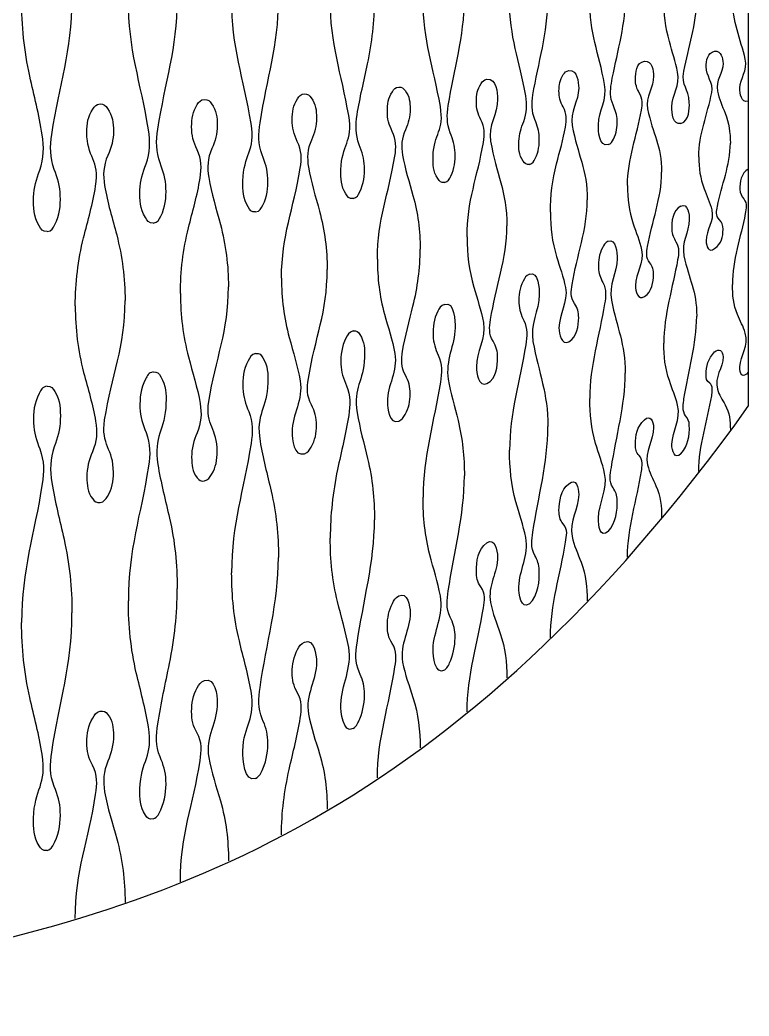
# Model space of a CAD drawing. Header units: millimetres. Extents: x 1 to 583, y -486 to -2.
# Drawn here: x 568.54 to 583.36, y -177.06 to -156.81 of the extents above; entities that cross this region are included whole.
import ezdxf

# ---------------------------------------------------------------- set-up
doc = ezdxf.new("R2010")
doc.units = ezdxf.units.MM
doc.header["$MEASUREMENT"] = 0
doc.layers.add('DEFAULT', color=7, linetype='Continuous')

msp = doc.modelspace()

# ---------------------------------------------------------------- linework, layer by layer
at = {"layer": 'DEFAULT'}
msp.add_lwpolyline([(583.342, -148.137), (583.342, -164.664)], dxfattribs=at)
for points, knots in [([(569.096, -161.116), (569.001, -161.122), (568.973, -161.064), (568.933, -160.996), (568.824, -160.807), (568.816, -160.622), (568.821, -160.416), (568.825, -160.221), (568.882, -160.046), (568.946, -159.867), (569.034, -159.624), (569.037, -159.397), (568.997, -159.147), (568.933, -158.744), (568.831, -158.351), (568.744, -157.954), (568.632, -157.439), (568.579, -156.927), (568.579, -156.4)], [0, 0, 0, 0, 1, 1, 1, 2, 2, 2, 3, 3, 3, 4, 4, 4, 5, 5, 5, 6, 6, 6, 6]), ([(569.096, -161.116), (569.192, -161.108), (569.217, -161.045), (569.255, -160.974), (569.356, -160.782), (569.37, -160.592), (569.365, -160.383), (569.36, -160.194), (569.306, -160.025), (569.242, -159.852), (569.153, -159.611), (569.154, -159.386), (569.192, -159.139), (569.35, -158.125), (569.601, -157.449), (569.601, -156.4)], [0, 0, 0, 0, 1, 1, 1, 2, 2, 2, 3, 3, 3, 4, 4, 4, 5, 5, 5, 5]), ([(571.252, -160.942), (571.161, -160.949), (571.132, -160.895), (571.094, -160.83), (570.986, -160.649), (570.978, -160.471), (570.983, -160.272), (570.988, -160.083), (571.043, -159.914), (571.106, -159.741), (571.192, -159.507), (571.195, -159.288), (571.156, -159.047), (570.996, -158.065), (570.747, -157.418), (570.747, -156.4)], [0, 0, 0, 0, 1, 1, 1, 2, 2, 2, 3, 3, 3, 4, 4, 4, 5, 5, 5, 5]), ([(571.252, -160.942), (571.346, -160.932), (571.37, -160.87), (571.406, -160.801), (571.503, -160.615), (571.517, -160.432), (571.512, -160.23), (571.508, -160.049), (571.455, -159.887), (571.393, -159.721), (571.307, -159.49), (571.309, -159.274), (571.346, -159.036), (571.497, -158.059), (571.74, -157.411), (571.74, -156.4)], [0, 0, 0, 0, 1, 1, 1, 2, 2, 2, 3, 3, 3, 4, 4, 4, 5, 5, 5, 5]), ([(573.333, -160.717), (573.247, -160.727), (573.218, -160.677), (573.18, -160.615), (573.075, -160.444), (573.069, -160.276), (573.074, -160.087), (573.087, -159.551), (573.335, -159.486), (573.24, -158.917), (573.086, -157.982), (572.846, -157.371), (572.846, -156.4)], [0, 0, 0, 0, 1, 1, 1, 2, 2, 2, 3, 3, 3, 4, 4, 4, 4]), ([(573.333, -160.717), (573.422, -160.705), (573.445, -160.645), (573.479, -160.579), (573.571, -160.402), (573.585, -160.227), (573.58, -160.034), (573.576, -159.863), (573.526, -159.711), (573.467, -159.554), (573.385, -159.334), (573.387, -159.129), (573.422, -158.904), (573.566, -157.975), (573.797, -157.361), (573.797, -156.4)], [0, 0, 0, 0, 1, 1, 1, 2, 2, 2, 3, 3, 3, 4, 4, 4, 5, 5, 5, 5]), ([(575.312, -160.441), (575.232, -160.453), (575.203, -160.408), (575.167, -160.35), (575.066, -160.191), (575.061, -160.034), (575.065, -159.858), (575.078, -159.35), (575.315, -159.299), (575.224, -158.758), (575.076, -157.881), (574.849, -157.312), (574.849, -156.4)], [0, 0, 0, 0, 1, 1, 1, 2, 2, 2, 3, 3, 3, 4, 4, 4, 4]), ([(575.312, -160.441), (575.395, -160.427), (575.417, -160.37), (575.449, -160.307), (575.534, -160.14), (575.549, -159.976), (575.544, -159.795), (575.54, -159.636), (575.493, -159.494), (575.438, -159.349), (575.36, -159.144), (575.363, -158.953), (575.395, -158.742), (575.449, -158.394), (575.535, -158.053), (575.608, -157.709), (575.701, -157.275), (575.748, -156.844), (575.748, -156.4)], [0, 0, 0, 0, 1, 1, 1, 2, 2, 2, 3, 3, 3, 4, 4, 4, 5, 5, 5, 6, 6, 6, 6]), ([(577.17, -160.117), (577.097, -160.129), (577.068, -160.091), (577.033, -160.038), (576.937, -159.893), (576.934, -159.749), (576.938, -159.588), (576.95, -159.113), (577.174, -159.076), (577.086, -158.57), (576.947, -157.761), (576.734, -157.242), (576.734, -156.4)], [0, 0, 0, 0, 1, 1, 1, 2, 2, 2, 3, 3, 3, 4, 4, 4, 4]), ([(577.17, -160.117), (577.246, -160.1), (577.267, -160.047), (577.297, -159.988), (577.375, -159.834), (577.389, -159.682), (577.385, -159.515), (577.381, -159.369), (577.338, -159.241), (577.287, -159.109), (577.213, -158.92), (577.217, -158.745), (577.247, -158.552), (577.359, -157.835), (577.574, -157.142), (577.574, -156.4)], [0, 0, 0, 0, 1, 1, 1, 2, 2, 2, 3, 3, 3, 4, 4, 4, 5, 5, 5, 5]), ([(578.897, -159.75), (578.831, -159.763), (578.803, -159.731), (578.77, -159.684), (578.679, -159.555), (578.677, -159.426), (578.681, -159.281), (578.685, -159.136), (578.73, -159.008), (578.78, -158.876), (578.846, -158.701), (578.852, -158.539), (578.82, -158.358), (578.689, -157.625), (578.492, -157.165), (578.492, -156.4)], [0, 0, 0, 0, 1, 1, 1, 2, 2, 2, 3, 3, 3, 4, 4, 4, 5, 5, 5, 5]), ([(578.897, -159.75), (578.966, -159.732), (578.987, -159.684), (579.014, -159.629), (579.085, -159.489), (579.1, -159.352), (579.096, -159.2), (579.093, -159.069), (579.053, -158.955), (579.005, -158.838), (578.936, -158.668), (578.941, -158.512), (578.968, -158.338), (579.071, -157.693), (579.271, -157.07), (579.271, -156.4)], [0, 0, 0, 0, 1, 1, 1, 2, 2, 2, 3, 3, 3, 4, 4, 4, 5, 5, 5, 5]), ([(580.495, -159.348), (580.306, -159.396), (580.292, -159.066), (580.296, -158.944), (580.304, -158.663), (580.481, -158.427), (580.424, -158.125), (580.301, -157.475), (580.121, -157.082), (580.121, -156.4)], [0, 0, 0, 0, 1, 1, 1, 2, 2, 2, 3, 3, 3, 3]), ([(580.495, -159.348), (580.557, -159.33), (580.578, -159.286), (580.604, -159.236), (580.668, -159.113), (580.683, -158.991), (580.68, -158.856), (580.677, -158.742), (580.64, -158.643), (580.595, -158.542), (580.531, -158.393), (580.536, -158.256), (580.561, -158.103), (580.656, -157.536), (580.842, -156.991), (580.842, -156.4)], [0, 0, 0, 0, 1, 1, 1, 2, 2, 2, 3, 3, 3, 4, 4, 4, 5, 5, 5, 5]), ([(581.973, -158.918), (581.808, -158.966), (581.786, -158.693), (581.789, -158.582), (581.796, -158.339), (581.962, -158.14), (581.907, -157.876), (581.863, -157.663), (581.795, -157.458), (581.738, -157.249), (581.661, -156.969), (581.627, -156.69), (581.627, -156.4)], [0, 0, 0, 0, 1, 1, 1, 2, 2, 2, 3, 3, 3, 4, 4, 4, 4]), ([(581.973, -158.918), (582.145, -158.861), (582.148, -158.621), (582.144, -158.489), (582.135, -158.189), (581.976, -158.176), (582.035, -157.853), (582.122, -157.369), (582.294, -156.908), (582.294, -156.4)], [0, 0, 0, 0, 1, 1, 1, 2, 2, 2, 3, 3, 3, 3]), ([(583.342, -158.466), (583.199, -158.513), (583.168, -158.304), (583.171, -158.201), (583.178, -157.998), (583.333, -157.839), (583.281, -157.614), (583.187, -157.211), (583.021, -156.832), (583.021, -156.4)], [0, 0, 0, 0, 1, 1, 1, 2, 2, 2, 3, 3, 3, 3]), ([(582.337, -159.597), (582.337, -159.136), (582.515, -158.727), (582.6, -158.291), (582.64, -158.087), (582.484, -157.952), (582.487, -157.763), (582.488, -157.651), (582.51, -157.473), (582.658, -157.451)], [0, 0, 0, 0, 1, 1, 1, 2, 2, 2, 3, 3, 3, 3]), ([(582.658, -157.451), (582.794, -157.43), (582.827, -157.597), (582.829, -157.697), (582.832, -157.897), (582.667, -158.042), (582.716, -158.26), (582.75, -158.416), (582.815, -158.561), (582.871, -158.71), (582.945, -158.908), (582.978, -159.104), (582.978, -159.315)], [0, 0, 0, 0, 1, 1, 1, 2, 2, 2, 3, 3, 3, 4, 4, 4, 4]), ([(580.888, -160.178), (580.888, -159.643), (581.08, -159.16), (581.172, -158.65), (581.195, -158.524), (581.198, -158.416), (581.128, -158.298), (581.074, -158.208), (581.048, -158.122), (581.05, -158.017), (581.051, -157.895), (581.064, -157.676), (581.234, -157.653)], [0, 0, 0, 0, 1, 1, 1, 2, 2, 2, 3, 3, 3, 4, 4, 4, 4]), ([(581.234, -157.653), (581.391, -157.632), (581.418, -157.846), (581.419, -157.955), (581.422, -158.189), (581.247, -158.369), (581.297, -158.621), (581.4, -159.139), (581.581, -159.357), (581.581, -159.91)], [0, 0, 0, 0, 1, 1, 1, 2, 2, 2, 3, 3, 3, 3]), ([(579.321, -160.724), (579.321, -160.387), (579.365, -160.064), (579.447, -159.738), (579.509, -159.489), (579.585, -159.244), (579.628, -158.99), (579.653, -158.844), (579.656, -158.719), (579.581, -158.582), (579.523, -158.477), (579.495, -158.376), (579.496, -158.256), (579.498, -158.135), (579.512, -158.029), (579.584, -157.924), (579.613, -157.882), (579.64, -157.85), (579.696, -157.843)], [0, 0, 0, 0, 1, 1, 1, 2, 2, 2, 3, 3, 3, 4, 4, 4, 5, 5, 5, 6, 6, 6, 6]), ([(579.696, -157.843), (579.874, -157.823), (579.894, -158.078), (579.896, -158.198), (579.899, -158.465), (579.711, -158.677), (579.764, -158.962), (579.873, -159.556), (580.071, -159.845), (580.071, -160.473)], [0, 0, 0, 0, 1, 1, 1, 2, 2, 2, 3, 3, 3, 3]), ([(577.628, -161.225), (577.628, -160.472), (577.841, -160.025), (577.96, -159.303), (577.987, -159.14), (577.988, -158.998), (577.908, -158.844), (577.847, -158.726), (577.816, -158.611), (577.817, -158.476), (577.819, -158.342), (577.834, -158.224), (577.913, -158.107), (577.944, -158.061), (577.971, -158.026), (578.033, -158.02)], [0, 0, 0, 0, 1, 1, 1, 2, 2, 2, 3, 3, 3, 4, 4, 4, 5, 5, 5, 5]), ([(578.033, -158.02), (578.232, -158), (578.247, -158.293), (578.249, -158.423), (578.253, -158.721), (578.051, -158.961), (578.106, -159.278), (578.224, -159.944), (578.438, -160.295), (578.438, -160.996)], [0, 0, 0, 0, 1, 1, 1, 2, 2, 2, 3, 3, 3, 3]), ([(573.859, -162.059), (573.859, -161.187), (574.104, -160.665), (574.239, -159.828), (574.27, -159.635), (574.27, -159.466), (574.18, -159.283), (574.111, -159.142), (574.074, -159.004), (574.076, -158.845), (574.078, -158.688), (574.093, -158.551), (574.185, -158.414), (574.22, -158.361), (574.251, -158.32), (574.323, -158.316)], [0, 0, 0, 0, 1, 1, 1, 2, 2, 2, 3, 3, 3, 4, 4, 4, 5, 5, 5, 5]), ([(574.323, -158.316), (574.392, -158.311), (574.424, -158.346), (574.461, -158.395), (574.557, -158.524), (574.568, -158.655), (574.57, -158.805), (574.572, -158.968), (574.532, -159.11), (574.466, -159.256), (574.382, -159.441), (574.374, -159.613), (574.407, -159.809), (574.458, -160.113), (574.552, -160.404), (574.631, -160.7), (574.736, -161.092), (574.787, -161.48), (574.787, -161.886)], [0, 0, 0, 0, 1, 1, 1, 2, 2, 2, 3, 3, 3, 4, 4, 4, 5, 5, 5, 6, 6, 6, 6]), ([(575.806, -161.673), (575.806, -160.857), (576.035, -160.368), (576.162, -159.584), (576.191, -159.405), (576.192, -159.249), (576.107, -159.079), (576.041, -158.949), (576.007, -158.821), (576.009, -158.674), (576.011, -158.528), (576.026, -158.399), (576.111, -158.272), (576.144, -158.222), (576.174, -158.183), (576.241, -158.178)], [0, 0, 0, 0, 1, 1, 1, 2, 2, 2, 3, 3, 3, 4, 4, 4, 5, 5, 5, 5]), ([(576.241, -158.178), (576.305, -158.173), (576.336, -158.204), (576.371, -158.25), (576.461, -158.368), (576.471, -158.489), (576.473, -158.627), (576.475, -158.779), (576.437, -158.911), (576.375, -159.047), (576.297, -159.22), (576.288, -159.379), (576.32, -159.562), (576.367, -159.841), (576.456, -160.108), (576.53, -160.38), (576.629, -160.74), (576.676, -161.097), (576.676, -161.47)], [0, 0, 0, 0, 1, 1, 1, 2, 2, 2, 3, 3, 3, 4, 4, 4, 5, 5, 5, 6, 6, 6, 6]), ([(569.669, -162.626), (569.669, -162.154), (569.726, -161.699), (569.838, -161.24), (569.923, -160.892), (570.026, -160.548), (570.083, -160.192), (570.169, -159.658), (569.899, -159.605), (569.905, -159.098), (569.907, -158.927), (569.923, -158.776), (570.024, -158.626), (570.062, -158.569), (570.095, -158.525), (570.174, -158.522)], [0, 0, 0, 0, 1, 1, 1, 2, 2, 2, 3, 3, 3, 4, 4, 4, 5, 5, 5, 5]), ([(570.174, -158.522), (570.251, -158.519), (570.285, -158.559), (570.325, -158.615), (570.428, -158.76), (570.442, -158.906), (570.444, -159.073), (570.446, -159.252), (570.403, -159.409), (570.33, -159.57), (570.237, -159.775), (570.23, -159.964), (570.265, -160.181), (570.322, -160.522), (570.424, -160.85), (570.51, -161.184), (570.624, -161.625), (570.68, -162.062), (570.68, -162.517)], [0, 0, 0, 0, 1, 1, 1, 2, 2, 2, 3, 3, 3, 4, 4, 4, 5, 5, 5, 6, 6, 6, 6]), ([(571.805, -162.376), (571.805, -161.921), (571.861, -161.483), (571.969, -161.041), (572.051, -160.705), (572.15, -160.374), (572.205, -160.031), (572.238, -159.826), (572.236, -159.647), (572.143, -159.452), (572.07, -159.302), (572.031, -159.155), (572.033, -158.986), (572.035, -158.822), (572.051, -158.677), (572.148, -158.532), (572.185, -158.477), (572.217, -158.434), (572.293, -158.43)], [0, 0, 0, 0, 1, 1, 1, 2, 2, 2, 3, 3, 3, 4, 4, 4, 5, 5, 5, 6, 6, 6, 6]), ([(572.293, -158.43), (572.367, -158.427), (572.4, -158.465), (572.438, -158.517), (572.538, -158.655), (572.551, -158.795), (572.553, -158.954), (572.555, -159.126), (572.513, -159.276), (572.443, -159.43), (572.354, -159.627), (572.346, -159.808), (572.381, -160.016), (572.435, -160.34), (572.534, -160.652), (572.617, -160.968), (572.727, -161.387), (572.781, -161.803), (572.781, -162.236)], [0, 0, 0, 0, 1, 1, 1, 2, 2, 2, 3, 3, 3, 4, 4, 4, 5, 5, 5, 6, 6, 6, 6]), ([(582.658, -161.461), (582.804, -161.355), (582.826, -161.23), (582.829, -161.064), (582.83, -160.987), (582.812, -160.93), (582.757, -160.874), (582.669, -160.786), (582.697, -160.702), (582.716, -160.602), (582.796, -160.171), (582.978, -159.77), (582.978, -159.315)], [0, 0, 0, 0, 1, 1, 1, 2, 2, 2, 3, 3, 3, 4, 4, 4, 4]), ([(582.337, -159.597), (582.337, -159.822), (582.365, -160.032), (582.444, -160.244), (582.498, -160.386), (582.564, -160.523), (582.6, -160.673), (582.656, -160.912), (582.483, -161.08), (582.487, -161.3), (582.488, -161.419), (582.533, -161.552), (582.658, -161.461)], [0, 0, 0, 0, 1, 1, 1, 2, 2, 2, 3, 3, 3, 4, 4, 4, 4]), ([(581.234, -162.435), (581.383, -162.339), (581.417, -162.142), (581.419, -161.99), (581.42, -161.897), (581.4, -161.824), (581.341, -161.75), (581.254, -161.639), (581.276, -161.538), (581.297, -161.418), (581.384, -160.914), (581.581, -160.439), (581.581, -159.91)], [0, 0, 0, 0, 1, 1, 1, 2, 2, 2, 3, 3, 3, 4, 4, 4, 4]), ([(583.342, -159.844), (583.194, -159.925), (583.166, -160.117), (583.171, -160.259), (583.174, -160.337), (583.204, -160.394), (583.249, -160.453), (583.326, -160.553), (583.301, -160.644), (583.281, -160.75), (583.188, -161.23), (583.021, -161.688), (583.021, -162.192)], [0, 0, 0, 0, 1, 1, 1, 2, 2, 2, 3, 3, 3, 4, 4, 4, 4]), ([(580.888, -160.178), (580.888, -160.446), (580.92, -160.7), (581.004, -160.956), (581.062, -161.132), (581.134, -161.303), (581.172, -161.486), (581.229, -161.759), (581.046, -161.96), (581.05, -162.214), (581.051, -162.327), (581.1, -162.521), (581.234, -162.435)], [0, 0, 0, 0, 1, 1, 1, 2, 2, 2, 3, 3, 3, 4, 4, 4, 4]), ([(579.696, -163.353), (579.869, -163.257), (579.894, -163.026), (579.896, -162.864), (579.897, -162.756), (579.873, -162.667), (579.812, -162.577), (579.723, -162.447), (579.741, -162.328), (579.764, -162.189), (579.858, -161.615), (580.071, -161.072), (580.071, -160.473)], [0, 0, 0, 0, 1, 1, 1, 2, 2, 2, 3, 3, 3, 4, 4, 4, 4]), ([(581.973, -160.597), (582.11, -160.522), (582.147, -160.774), (582.144, -160.875), (582.137, -161.126), (581.976, -161.337), (582.035, -161.608), (582.139, -162.095), (582.294, -162.312), (582.294, -162.832)], [0, 0, 0, 0, 1, 1, 1, 2, 2, 2, 3, 3, 3, 3]), ([(579.321, -160.724), (579.321, -161.033), (579.357, -161.328), (579.447, -161.625), (579.51, -161.833), (579.587, -162.037), (579.628, -162.252), (579.687, -162.557), (579.493, -162.789), (579.496, -163.074), (579.498, -163.19), (579.544, -163.437), (579.696, -163.353)], [0, 0, 0, 0, 1, 1, 1, 2, 2, 2, 3, 3, 3, 4, 4, 4, 4]), ([(581.973, -160.597), (581.797, -160.682), (581.784, -160.921), (581.789, -161.076), (581.792, -161.17), (581.825, -161.245), (581.873, -161.323), (581.95, -161.448), (581.93, -161.561), (581.907, -161.69), (581.807, -162.253), (581.627, -162.796), (581.627, -163.383)], [0, 0, 0, 0, 1, 1, 1, 2, 2, 2, 3, 3, 3, 4, 4, 4, 4]), ([(578.033, -164.202), (578.231, -164.109), (578.247, -163.846), (578.249, -163.676), (578.25, -163.552), (578.223, -163.449), (578.158, -163.343), (578.066, -163.195), (578.081, -163.059), (578.106, -162.902), (578.208, -162.265), (578.438, -161.66), (578.438, -160.996)], [0, 0, 0, 0, 1, 1, 1, 2, 2, 2, 3, 3, 3, 4, 4, 4, 4]), ([(577.628, -161.225), (577.628, -161.573), (577.668, -161.906), (577.764, -162.242), (577.832, -162.48), (577.915, -162.714), (577.96, -162.96), (578.021, -163.294), (577.813, -163.552), (577.817, -163.867), (577.819, -163.99), (577.862, -164.282), (578.033, -164.202)], [0, 0, 0, 0, 1, 1, 1, 2, 2, 2, 3, 3, 3, 4, 4, 4, 4]), ([(580.495, -161.313), (580.431, -161.34), (580.406, -161.388), (580.378, -161.444), (580.311, -161.576), (580.292, -161.705), (580.296, -161.85), (580.299, -161.962), (580.336, -162.055), (580.387, -162.15), (580.465, -162.298), (580.449, -162.432), (580.424, -162.583), (580.316, -163.225), (580.121, -163.845), (580.121, -164.511)], [0, 0, 0, 0, 1, 1, 1, 2, 2, 2, 3, 3, 3, 4, 4, 4, 5, 5, 5, 5]), ([(580.495, -161.313), (580.648, -161.239), (580.683, -161.556), (580.68, -161.662), (580.672, -161.949), (580.502, -162.198), (580.561, -162.506), (580.672, -163.081), (580.842, -163.386), (580.842, -163.992)], [0, 0, 0, 0, 1, 1, 1, 2, 2, 2, 3, 3, 3, 3]), ([(576.241, -164.965), (576.308, -164.939), (576.338, -164.891), (576.371, -164.833), (576.447, -164.697), (576.471, -164.561), (576.473, -164.408), (576.475, -164.27), (576.444, -164.153), (576.375, -164.034), (576.28, -163.869), (576.292, -163.718), (576.32, -163.545), (576.369, -163.234), (576.456, -162.933), (576.53, -162.629), (576.624, -162.246), (576.676, -161.866), (576.676, -161.47)], [0, 0, 0, 0, 1, 1, 1, 2, 2, 2, 3, 3, 3, 4, 4, 4, 5, 5, 5, 6, 6, 6, 6]), ([(575.806, -161.673), (575.806, -162.056), (575.85, -162.423), (575.951, -162.794), (576.025, -163.06), (576.114, -163.322), (576.162, -163.596), (576.226, -163.956), (576.005, -164.238), (576.009, -164.578), (576.01, -164.71), (576.048, -165.04), (576.241, -164.965)], [0, 0, 0, 0, 1, 1, 1, 2, 2, 2, 3, 3, 3, 4, 4, 4, 4]), ([(574.323, -165.629), (574.396, -165.606), (574.427, -165.557), (574.461, -165.498), (574.545, -165.353), (574.568, -165.21), (574.57, -165.048), (574.572, -164.897), (574.538, -164.768), (574.466, -164.636), (574.368, -164.457), (574.377, -164.293), (574.407, -164.104), (574.54, -163.265), (574.787, -162.76), (574.787, -161.886)], [0, 0, 0, 0, 1, 1, 1, 2, 2, 2, 3, 3, 3, 4, 4, 4, 5, 5, 5, 5]), ([(578.897, -161.982), (579.073, -161.909), (579.099, -162.283), (579.096, -162.399), (579.088, -162.721), (578.907, -163.003), (578.968, -163.346), (579.086, -164.006), (579.271, -164.39), (579.271, -165.08)], [0, 0, 0, 0, 1, 1, 1, 2, 2, 2, 3, 3, 3, 3]), ([(573.859, -162.059), (573.859, -162.472), (573.907, -162.87), (574.015, -163.27), (574.093, -163.562), (574.188, -163.848), (574.239, -164.148), (574.305, -164.53), (574.071, -164.83), (574.076, -165.192), (574.077, -165.335), (574.107, -165.695), (574.323, -165.629)], [0, 0, 0, 0, 1, 1, 1, 2, 2, 2, 3, 3, 3, 4, 4, 4, 4]), ([(578.897, -161.982), (578.825, -162.008), (578.8, -162.06), (578.77, -162.12), (578.695, -162.267), (578.677, -162.412), (578.681, -162.573), (578.685, -162.701), (578.726, -162.81), (578.78, -162.922), (578.861, -163.091), (578.848, -163.245), (578.82, -163.418), (578.704, -164.131), (578.492, -164.822), (578.492, -165.561)], [0, 0, 0, 0, 1, 1, 1, 2, 2, 2, 3, 3, 3, 4, 4, 4, 5, 5, 5, 5]), ([(572.293, -166.182), (572.37, -166.163), (572.402, -166.113), (572.438, -166.053), (572.529, -165.903), (572.551, -165.753), (572.553, -165.584), (572.559, -165.122), (572.304, -165.058), (572.381, -164.571), (572.521, -163.689), (572.781, -163.155), (572.781, -162.236)], [0, 0, 0, 0, 1, 1, 1, 2, 2, 2, 3, 3, 3, 4, 4, 4, 4]), ([(583.342, -163.975), (583.231, -164.11), (583.166, -164.011), (583.171, -163.861), (583.179, -163.626), (583.358, -163.439), (583.281, -163.177), (583.242, -163.045), (583.176, -162.927), (583.124, -162.803), (583.039, -162.602), (583.021, -162.404), (583.021, -162.192)], [0, 0, 0, 0, 1, 1, 1, 2, 2, 2, 3, 3, 3, 4, 4, 4, 4]), ([(570.174, -166.622), (570.254, -166.608), (570.287, -166.558), (570.325, -166.497), (570.42, -166.342), (570.442, -166.187), (570.444, -166.013), (570.449, -165.524), (570.184, -165.459), (570.265, -164.943), (570.411, -164.028), (570.68, -163.47), (570.68, -162.517)], [0, 0, 0, 0, 1, 1, 1, 2, 2, 2, 3, 3, 3, 4, 4, 4, 4]), ([(571.805, -162.376), (571.805, -162.816), (571.857, -163.239), (571.969, -163.664), (572.051, -163.977), (572.151, -164.285), (572.205, -164.606), (572.241, -164.818), (572.227, -165.003), (572.143, -165.203), (572.074, -165.365), (572.031, -165.522), (572.033, -165.701), (572.035, -165.855), (572.039, -165.991), (572.148, -166.121), (572.188, -166.171), (572.224, -166.198), (572.293, -166.182)], [0, 0, 0, 0, 1, 1, 1, 2, 2, 2, 3, 3, 3, 4, 4, 4, 5, 5, 5, 6, 6, 6, 6]), ([(577.17, -162.594), (577.375, -162.521), (577.388, -162.944), (577.385, -163.074), (577.376, -163.428), (577.183, -163.739), (577.247, -164.114), (577.295, -164.399), (577.376, -164.675), (577.445, -164.954), (577.537, -165.327), (577.574, -165.698), (577.574, -166.081)], [0, 0, 0, 0, 1, 1, 1, 2, 2, 2, 3, 3, 3, 4, 4, 4, 4]), ([(569.669, -162.626), (569.669, -163.087), (569.723, -163.53), (569.838, -163.976), (569.924, -164.307), (570.027, -164.632), (570.083, -164.971), (570.119, -165.19), (570.108, -165.383), (570.018, -165.59), (569.947, -165.757), (569.902, -165.919), (569.905, -166.104), (569.907, -166.267), (569.914, -166.41), (570.024, -166.55), (570.065, -166.602), (570.101, -166.635), (570.174, -166.622)], [0, 0, 0, 0, 1, 1, 1, 2, 2, 2, 3, 3, 3, 4, 4, 4, 5, 5, 5, 6, 6, 6, 6]), ([(577.17, -162.594), (577.091, -162.617), (577.065, -162.673), (577.033, -162.736), (576.951, -162.897), (576.933, -163.055), (576.938, -163.231), (576.942, -163.374), (576.986, -163.498), (577.044, -163.626), (577.128, -163.814), (577.117, -163.986), (577.086, -164.179), (576.962, -164.956), (576.734, -165.709), (576.734, -166.513)], [0, 0, 0, 0, 1, 1, 1, 2, 2, 2, 3, 3, 3, 4, 4, 4, 5, 5, 5, 5]), ([(581.973, -165.632), (582.121, -165.453), (582.151, -165.273), (582.144, -165.053), (582.142, -164.974), (582.115, -164.916), (582.066, -164.858), (581.997, -164.775), (582.021, -164.598), (582.035, -164.513), (582.122, -163.953), (582.294, -163.412), (582.294, -162.832)], [0, 0, 0, 0, 1, 1, 1, 2, 2, 2, 3, 3, 3, 4, 4, 4, 4]), ([(575.312, -163.135), (575.227, -163.155), (575.201, -163.214), (575.167, -163.28), (575.078, -163.453), (575.061, -163.622), (575.065, -163.81), (575.069, -163.968), (575.118, -164.106), (575.178, -164.247), (575.266, -164.452), (575.257, -164.641), (575.224, -164.851), (575.165, -165.223), (575.074, -165.586), (574.997, -165.953), (574.9, -166.416), (574.849, -166.876), (574.849, -167.349)], [0, 0, 0, 0, 1, 1, 1, 2, 2, 2, 3, 3, 3, 4, 4, 4, 5, 5, 5, 6, 6, 6, 6]), ([(575.312, -163.135), (575.385, -163.114), (575.414, -163.153), (575.449, -163.205), (575.55, -163.357), (575.548, -163.507), (575.544, -163.674), (575.532, -164.174), (575.307, -164.265), (575.395, -164.796), (575.448, -165.111), (575.535, -165.419), (575.608, -165.729), (575.706, -166.141), (575.748, -166.551), (575.748, -166.973)], [0, 0, 0, 0, 1, 1, 1, 2, 2, 2, 3, 3, 3, 4, 4, 4, 5, 5, 5, 5]), ([(581.973, -165.632), (581.852, -165.762), (581.785, -165.573), (581.789, -165.439), (581.797, -165.167), (581.98, -164.94), (581.907, -164.641), (581.865, -164.47), (581.795, -164.311), (581.738, -164.145), (581.651, -163.894), (581.627, -163.645), (581.627, -163.383)], [0, 0, 0, 0, 1, 1, 1, 2, 2, 2, 3, 3, 3, 4, 4, 4, 4]), ([(573.333, -163.595), (573.414, -163.577), (573.443, -163.622), (573.479, -163.679), (573.584, -163.844), (573.585, -164.006), (573.58, -164.187), (573.568, -164.718), (573.33, -164.814), (573.422, -165.376), (573.478, -165.72), (573.571, -166.055), (573.649, -166.393), (573.752, -166.839), (573.797, -167.283), (573.797, -167.74)], [0, 0, 0, 0, 1, 1, 1, 2, 2, 2, 3, 3, 3, 4, 4, 4, 5, 5, 5, 5]), ([(582.337, -165.991), (582.337, -165.456), (582.514, -164.966), (582.6, -164.453), (582.609, -164.395), (582.632, -164.238), (582.559, -164.195), (582.488, -164.152), (582.486, -164.096), (582.487, -164.025), (582.489, -163.842), (582.525, -163.699), (582.658, -163.562)], [0, 0, 0, 0, 1, 1, 1, 2, 2, 2, 3, 3, 3, 4, 4, 4, 4]), ([(582.658, -163.562), (582.746, -163.472), (582.827, -163.544), (582.829, -163.658), (582.832, -163.89), (582.645, -164.065), (582.716, -164.32), (582.748, -164.436), (582.814, -164.531), (582.871, -164.633), (582.963, -164.799), (582.978, -164.963), (582.978, -165.144)], [0, 0, 0, 0, 1, 1, 1, 2, 2, 2, 3, 3, 3, 4, 4, 4, 4]), ([(573.333, -163.595), (573.243, -163.612), (573.216, -163.673), (573.18, -163.742), (573.085, -163.924), (573.069, -164.102), (573.074, -164.3), (573.078, -164.471), (573.13, -164.621), (573.193, -164.774), (573.282, -164.994), (573.276, -165.197), (573.24, -165.422), (573.087, -166.393), (572.846, -167.049), (572.846, -168.053)], [0, 0, 0, 0, 1, 1, 1, 2, 2, 2, 3, 3, 3, 4, 4, 4, 5, 5, 5, 5]), ([(571.252, -163.969), (571.158, -163.982), (571.131, -164.045), (571.094, -164.116), (570.994, -164.305), (570.978, -164.491), (570.983, -164.697), (570.988, -164.878), (571.042, -165.038), (571.106, -165.202), (571.198, -165.433), (571.193, -165.648), (571.156, -165.886), (570.997, -166.895), (570.747, -167.576), (570.747, -168.62)], [0, 0, 0, 0, 1, 1, 1, 2, 2, 2, 3, 3, 3, 4, 4, 4, 5, 5, 5, 5]), ([(571.252, -163.969), (571.339, -163.954), (571.368, -164.004), (571.406, -164.066), (571.513, -164.242), (571.517, -164.414), (571.512, -164.606), (571.499, -165.162), (571.25, -165.261), (571.346, -165.849), (571.405, -166.216), (571.502, -166.575), (571.584, -166.937), (571.692, -167.412), (571.74, -167.884), (571.74, -168.371)], [0, 0, 0, 0, 1, 1, 1, 2, 2, 2, 3, 3, 3, 4, 4, 4, 5, 5, 5, 5]), ([(580.495, -167.208), (580.651, -167.042), (580.686, -166.779), (580.68, -166.573), (580.677, -166.477), (580.646, -166.402), (580.595, -166.324), (580.503, -166.182), (580.54, -166.055), (580.561, -165.912), (580.656, -165.272), (580.842, -164.652), (580.842, -163.992)], [0, 0, 0, 0, 1, 1, 1, 2, 2, 2, 3, 3, 3, 4, 4, 4, 4]), ([(569.096, -164.26), (568.998, -164.27), (568.972, -164.334), (568.933, -164.406), (568.83, -164.601), (568.815, -164.792), (568.821, -165.004), (568.825, -165.193), (568.881, -165.361), (568.946, -165.533), (569.039, -165.774), (569.036, -165.998), (568.997, -166.245), (568.835, -167.283), (568.579, -167.985), (568.579, -169.058)], [0, 0, 0, 0, 1, 1, 1, 2, 2, 2, 3, 3, 3, 4, 4, 4, 5, 5, 5, 5]), ([(569.096, -164.26), (569.187, -164.248), (569.216, -164.303), (569.255, -164.368), (569.364, -164.552), (569.37, -164.733), (569.365, -164.935), (569.36, -165.132), (569.304, -165.311), (569.242, -165.493), (569.159, -165.737), (569.152, -165.966), (569.192, -166.217), (569.254, -166.604), (569.355, -166.982), (569.44, -167.364), (569.551, -167.862), (569.601, -168.357), (569.601, -168.867)], [0, 0, 0, 0, 1, 1, 1, 2, 2, 2, 3, 3, 3, 4, 4, 4, 5, 5, 5, 6, 6, 6, 6]), ([(580.495, -167.208), (580.331, -167.359), (580.292, -167.092), (580.296, -166.937), (580.304, -166.629), (580.496, -166.366), (580.424, -166.033), (580.378, -165.823), (580.302, -165.623), (580.24, -165.419), (580.15, -165.119), (580.121, -164.822), (580.121, -164.511)], [0, 0, 0, 0, 1, 1, 1, 2, 2, 2, 3, 3, 3, 4, 4, 4, 4]), ([(542.024, -177.059), (553.829, -177.059), (559.732, -177.059), (565.634, -176.026), (571.537, -174.993), (577.439, -172.928), (583.342, -164.664)], [0, 0, 0, 0, 1, 1, 1, 2, 2, 2, 2]), ([(580.888, -167.733), (580.888, -167.128), (581.08, -166.569), (581.172, -165.986), (581.184, -165.907), (581.205, -165.737), (581.128, -165.667), (581.057, -165.603), (581.048, -165.534), (581.05, -165.447), (581.052, -165.247), (581.072, -165.087), (581.234, -164.94)], [0, 0, 0, 0, 1, 1, 1, 2, 2, 2, 3, 3, 3, 4, 4, 4, 4]), ([(581.234, -164.94), (581.354, -164.831), (581.417, -164.972), (581.419, -165.098), (581.423, -165.363), (581.23, -165.573), (581.297, -165.859), (581.332, -166.009), (581.404, -166.141), (581.465, -166.28), (581.558, -166.492), (581.581, -166.701), (581.581, -166.928)], [0, 0, 0, 0, 1, 1, 1, 2, 2, 2, 3, 3, 3, 4, 4, 4, 4]), ([(578.897, -168.681), (579.081, -168.511), (579.102, -168.213), (579.096, -167.997), (579.093, -167.885), (579.058, -167.792), (579.005, -167.696), (578.914, -167.533), (578.945, -167.386), (578.968, -167.221), (579.071, -166.508), (579.271, -165.815), (579.271, -165.08)], [0, 0, 0, 0, 1, 1, 1, 2, 2, 2, 3, 3, 3, 4, 4, 4, 4]), ([(578.897, -168.681), (578.726, -168.814), (578.678, -168.476), (578.681, -168.334), (578.69, -167.993), (578.892, -167.699), (578.82, -167.333), (578.77, -167.085), (578.688, -166.848), (578.621, -166.606), (578.526, -166.26), (578.492, -165.917), (578.492, -165.561)], [0, 0, 0, 0, 1, 1, 1, 2, 2, 2, 3, 3, 3, 4, 4, 4, 4]), ([(577.17, -170.026), (577.239, -169.972), (577.267, -169.902), (577.297, -169.826), (577.364, -169.654), (577.39, -169.486), (577.385, -169.302), (577.382, -169.174), (577.343, -169.064), (577.287, -168.952), (577.195, -168.77), (577.22, -168.603), (577.247, -168.418), (577.358, -167.639), (577.574, -166.883), (577.574, -166.081)], [0, 0, 0, 0, 1, 1, 1, 2, 2, 2, 3, 3, 3, 4, 4, 4, 5, 5, 5, 5]), ([(579.696, -166.239), (579.852, -166.117), (579.894, -166.317), (579.896, -166.459), (579.9, -166.755), (579.697, -166.995), (579.764, -167.312), (579.802, -167.496), (579.88, -167.663), (579.945, -167.837), (580.042, -168.093), (580.071, -168.347), (580.071, -168.617)], [0, 0, 0, 0, 1, 1, 1, 2, 2, 2, 3, 3, 3, 4, 4, 4, 4]), ([(579.321, -169.37), (579.321, -168.7), (579.53, -168.077), (579.628, -167.43), (579.649, -167.296), (579.689, -167.179), (579.581, -167.055), (579.509, -166.972), (579.495, -166.888), (579.496, -166.785), (579.499, -166.603), (579.531, -166.369), (579.696, -166.239)], [0, 0, 0, 0, 1, 1, 1, 2, 2, 2, 3, 3, 3, 4, 4, 4, 4]), ([(577.17, -170.026), (576.982, -170.146), (576.934, -169.745), (576.938, -169.606), (576.947, -169.236), (577.161, -168.914), (577.086, -168.519), (577.033, -168.235), (576.946, -167.962), (576.873, -167.684), (576.773, -167.297), (576.734, -166.912), (576.734, -166.513)], [0, 0, 0, 0, 1, 1, 1, 2, 2, 2, 3, 3, 3, 4, 4, 4, 4]), ([(575.312, -171.217), (575.39, -171.167), (575.417, -171.097), (575.449, -171.019), (575.524, -170.837), (575.549, -170.658), (575.544, -170.462), (575.54, -170.318), (575.497, -170.194), (575.438, -170.066), (575.345, -169.866), (575.366, -169.682), (575.395, -169.479), (575.516, -168.644), (575.748, -167.833), (575.748, -166.973)], [0, 0, 0, 0, 1, 1, 1, 2, 2, 2, 3, 3, 3, 4, 4, 4, 5, 5, 5, 5]), ([(575.312, -171.217), (575.106, -171.322), (575.062, -170.868), (575.065, -170.726), (575.075, -170.331), (575.299, -169.987), (575.224, -169.566), (575.167, -169.25), (575.074, -168.944), (574.997, -168.634), (574.891, -168.208), (574.849, -167.785), (574.849, -167.349)], [0, 0, 0, 0, 1, 1, 1, 2, 2, 2, 3, 3, 3, 4, 4, 4, 4]), ([(578.033, -167.44), (578.191, -167.335), (578.247, -167.592), (578.249, -167.722), (578.253, -168.045), (578.039, -168.312), (578.106, -168.656), (578.149, -168.873), (578.232, -169.074), (578.302, -169.281), (578.404, -169.579), (578.438, -169.875), (578.438, -170.187)], [0, 0, 0, 0, 1, 1, 1, 2, 2, 2, 3, 3, 3, 4, 4, 4, 4]), ([(577.628, -170.875), (577.628, -170.146), (577.854, -169.469), (577.96, -168.764), (577.983, -168.612), (578.015, -168.479), (577.908, -168.335), (577.836, -168.236), (577.816, -168.138), (577.817, -168.019), (577.82, -167.83), (577.843, -167.566), (578.033, -167.44)], [0, 0, 0, 0, 1, 1, 1, 2, 2, 2, 3, 3, 3, 4, 4, 4, 4]), ([(573.333, -172.23), (573.419, -172.186), (573.446, -172.115), (573.479, -172.037), (573.562, -171.846), (573.585, -171.659), (573.58, -171.454), (573.576, -171.296), (573.529, -171.158), (573.467, -171.016), (573.374, -170.801), (573.39, -170.602), (573.422, -170.383), (573.551, -169.503), (573.797, -168.647), (573.797, -167.74)], [0, 0, 0, 0, 1, 1, 1, 2, 2, 2, 3, 3, 3, 4, 4, 4, 5, 5, 5, 5]), ([(573.333, -172.23), (573.096, -172.324), (573.07, -171.827), (573.074, -171.674), (573.088, -171.123), (573.342, -171.042), (573.24, -170.456), (573.18, -170.111), (573.083, -169.776), (573.002, -169.436), (572.892, -168.978), (572.846, -168.523), (572.846, -168.053)], [0, 0, 0, 0, 1, 1, 1, 2, 2, 2, 3, 3, 3, 4, 4, 4, 4]), ([(571.252, -173.052), (571.344, -173.016), (571.37, -172.946), (571.406, -172.868), (571.495, -172.671), (571.517, -172.478), (571.512, -172.266), (571.508, -172.095), (571.457, -171.945), (571.393, -171.791), (571.299, -171.563), (571.311, -171.352), (571.346, -171.12), (571.407, -170.707), (571.502, -170.302), (571.584, -169.894), (571.686, -169.389), (571.74, -168.886), (571.74, -168.371)], [0, 0, 0, 0, 1, 1, 1, 2, 2, 2, 3, 3, 3, 4, 4, 4, 5, 5, 5, 6, 6, 6, 6]), ([(576.241, -168.521), (576.418, -168.424), (576.471, -168.729), (576.473, -168.861), (576.477, -169.21), (576.251, -169.498), (576.32, -169.868), (576.366, -170.116), (576.455, -170.349), (576.53, -170.587), (576.637, -170.925), (576.676, -171.259), (576.676, -171.61)], [0, 0, 0, 0, 1, 1, 1, 2, 2, 2, 3, 3, 3, 4, 4, 4, 4]), ([(571.252, -173.052), (571.17, -173.077), (571.135, -173.035), (571.094, -172.975), (570.976, -172.802), (570.979, -172.632), (570.983, -172.441), (570.998, -171.867), (571.259, -171.786), (571.156, -171.178), (571.094, -170.808), (570.993, -170.448), (570.909, -170.084), (570.796, -169.599), (570.747, -169.117), (570.747, -168.62)], [0, 0, 0, 0, 1, 1, 1, 2, 2, 2, 3, 3, 3, 4, 4, 4, 5, 5, 5, 5]), ([(575.806, -172.219), (575.806, -171.439), (576.049, -170.716), (576.162, -169.963), (576.188, -169.794), (576.213, -169.646), (576.107, -169.484), (576.032, -169.371), (576.007, -169.258), (576.009, -169.125), (576.011, -168.964), (576.037, -168.82), (576.111, -168.675), (576.143, -168.612), (576.174, -168.557), (576.241, -168.521)], [0, 0, 0, 0, 1, 1, 1, 2, 2, 2, 3, 3, 3, 4, 4, 4, 5, 5, 5, 5]), ([(569.096, -173.692), (569.192, -173.663), (569.218, -173.593), (569.255, -173.516), (569.35, -173.315), (569.37, -173.117), (569.365, -172.901), (569.361, -172.72), (569.307, -172.56), (569.242, -172.396), (569.147, -172.158), (569.156, -171.936), (569.192, -171.693), (569.349, -170.651), (569.601, -169.942), (569.601, -168.867)], [0, 0, 0, 0, 1, 1, 1, 2, 2, 2, 3, 3, 3, 4, 4, 4, 5, 5, 5, 5]), ([(569.096, -173.692), (569.007, -173.711), (568.974, -173.661), (568.933, -173.598), (568.817, -173.415), (568.816, -173.235), (568.821, -173.035), (568.835, -172.448), (569.099, -172.359), (568.997, -171.738), (568.933, -171.349), (568.831, -170.969), (568.744, -170.586), (568.63, -170.08), (568.579, -169.576), (568.579, -169.058)], [0, 0, 0, 0, 1, 1, 1, 2, 2, 2, 3, 3, 3, 4, 4, 4, 5, 5, 5, 5]), ([(574.323, -169.46), (574.522, -169.373), (574.568, -169.718), (574.57, -169.857), (574.575, -170.226), (574.336, -170.531), (574.407, -170.922), (574.457, -171.199), (574.552, -171.461), (574.631, -171.729), (574.742, -172.101), (574.787, -172.471), (574.787, -172.857)], [0, 0, 0, 0, 1, 1, 1, 2, 2, 2, 3, 3, 3, 4, 4, 4, 4]), ([(573.859, -173.375), (573.859, -172.924), (573.916, -172.487), (574.015, -172.048), (574.092, -171.7), (574.185, -171.357), (574.239, -171.003), (574.267, -170.818), (574.286, -170.657), (574.18, -170.48), (574.103, -170.353), (574.074, -170.228), (574.076, -170.08), (574.078, -169.912), (574.103, -169.761), (574.185, -169.609), (574.219, -169.546), (574.251, -169.491), (574.323, -169.46)], [0, 0, 0, 0, 1, 1, 1, 2, 2, 2, 3, 3, 3, 4, 4, 4, 5, 5, 5, 6, 6, 6, 6]), ([(571.805, -174.328), (571.805, -173.377), (572.064, -172.784), (572.205, -171.868), (572.235, -171.669), (572.249, -171.496), (572.143, -171.307), (572.065, -171.168), (572.031, -171.032), (572.033, -170.872), (572.035, -170.698), (572.06, -170.542), (572.148, -170.386), (572.184, -170.322), (572.216, -170.268), (572.293, -170.242)], [0, 0, 0, 0, 1, 1, 1, 2, 2, 2, 3, 3, 3, 4, 4, 4, 5, 5, 5, 5]), ([(572.293, -170.242), (572.515, -170.167), (572.551, -170.542), (572.553, -170.69), (572.558, -171.075), (572.31, -171.395), (572.381, -171.802), (572.434, -172.105), (572.534, -172.393), (572.617, -172.686), (572.732, -173.089), (572.781, -173.489), (572.781, -173.907)], [0, 0, 0, 0, 1, 1, 1, 2, 2, 2, 3, 3, 3, 4, 4, 4, 4]), ([(569.669, -175.078), (569.669, -174.1), (569.937, -173.498), (570.083, -172.555), (570.115, -172.346), (570.124, -172.163), (570.018, -171.963), (569.94, -171.814), (569.903, -171.668), (569.905, -171.499), (569.907, -171.32), (569.93, -171.161), (570.024, -171.002), (570.061, -170.938), (570.094, -170.885), (570.174, -170.865)], [0, 0, 0, 0, 1, 1, 1, 2, 2, 2, 3, 3, 3, 4, 4, 4, 5, 5, 5, 5]), ([(570.174, -170.865), (570.245, -170.847), (570.282, -170.875), (570.325, -170.925), (570.438, -171.06), (570.442, -171.199), (570.444, -171.358), (570.446, -171.545), (570.4, -171.71), (570.33, -171.879), (570.243, -172.088), (570.228, -172.283), (570.265, -172.504), (570.321, -172.829), (570.424, -173.139), (570.51, -173.454), (570.627, -173.883), (570.68, -174.308), (570.68, -174.751)], [0, 0, 0, 0, 1, 1, 1, 2, 2, 2, 3, 3, 3, 4, 4, 4, 5, 5, 5, 6, 6, 6, 6])]:
    msp.add_open_spline(points, degree=3, knots=knots, dxfattribs=at)

doc.saveas('drawing.dxf')
